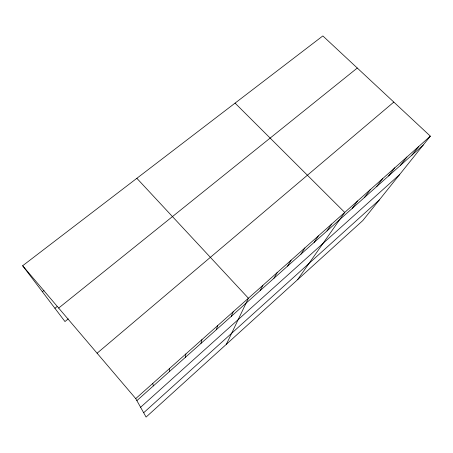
<?xml version="1.0" encoding="UTF-8"?>
<svg xmlns="http://www.w3.org/2000/svg" width="453" height="453" viewBox="0 0 453 453"><rect width="100%" height="100%" fill="white"/><g stroke="black" fill="none" stroke-linecap="round" stroke-linejoin="round"><path stroke-width="0.68" d="M185.385 357.326L185.872 353.946M200.968 343.419L201.947 339.62M216.262 329.767L217.729 325.565M231.285 316.358L233.216 311.766M226.381 344.269L248.414 298.227L136.851 178.312M260.113 290.622L262.904 285.316M273.946 278.278L277.14 272.632M287.542 266.137L291.126 260.175M300.917 254.207L304.875 247.927M314.065 242.468L318.385 235.888M326.998 230.922L331.67 224.054M297.536 279.744L344.727 212.423L235.067 103.12M352.236 208.391L357.57 200.979M364.552 197.4L370.203 189.728M376.675 186.579L382.626 178.658M388.6 175.934L394.846 167.769M400.344 165.453L406.873 157.061M411.902 155.136L418.708 146.517M430.35 136.143L362.847 220.526L146.087 417.077L135.736 398.612L22.65 265.741L322.842 35.923L430.35 136.143L135.736 398.612M143.658 412.745L379.32 199.932M140.594 407.275L399.535 174.665M136.868 400.633L423.283 144.977M97.095 353.21L393.821 102.089M68.256 318.867L64.972 321.539L22.65 265.741M54.921 308.289L57.044 306.585M58.669 308.063L357.287 68.029M42.35 291.715L43.992 290.418M152.769 383.431L153.346 385.928M169.479 368.549L169.518 371.494"/></g></svg>
